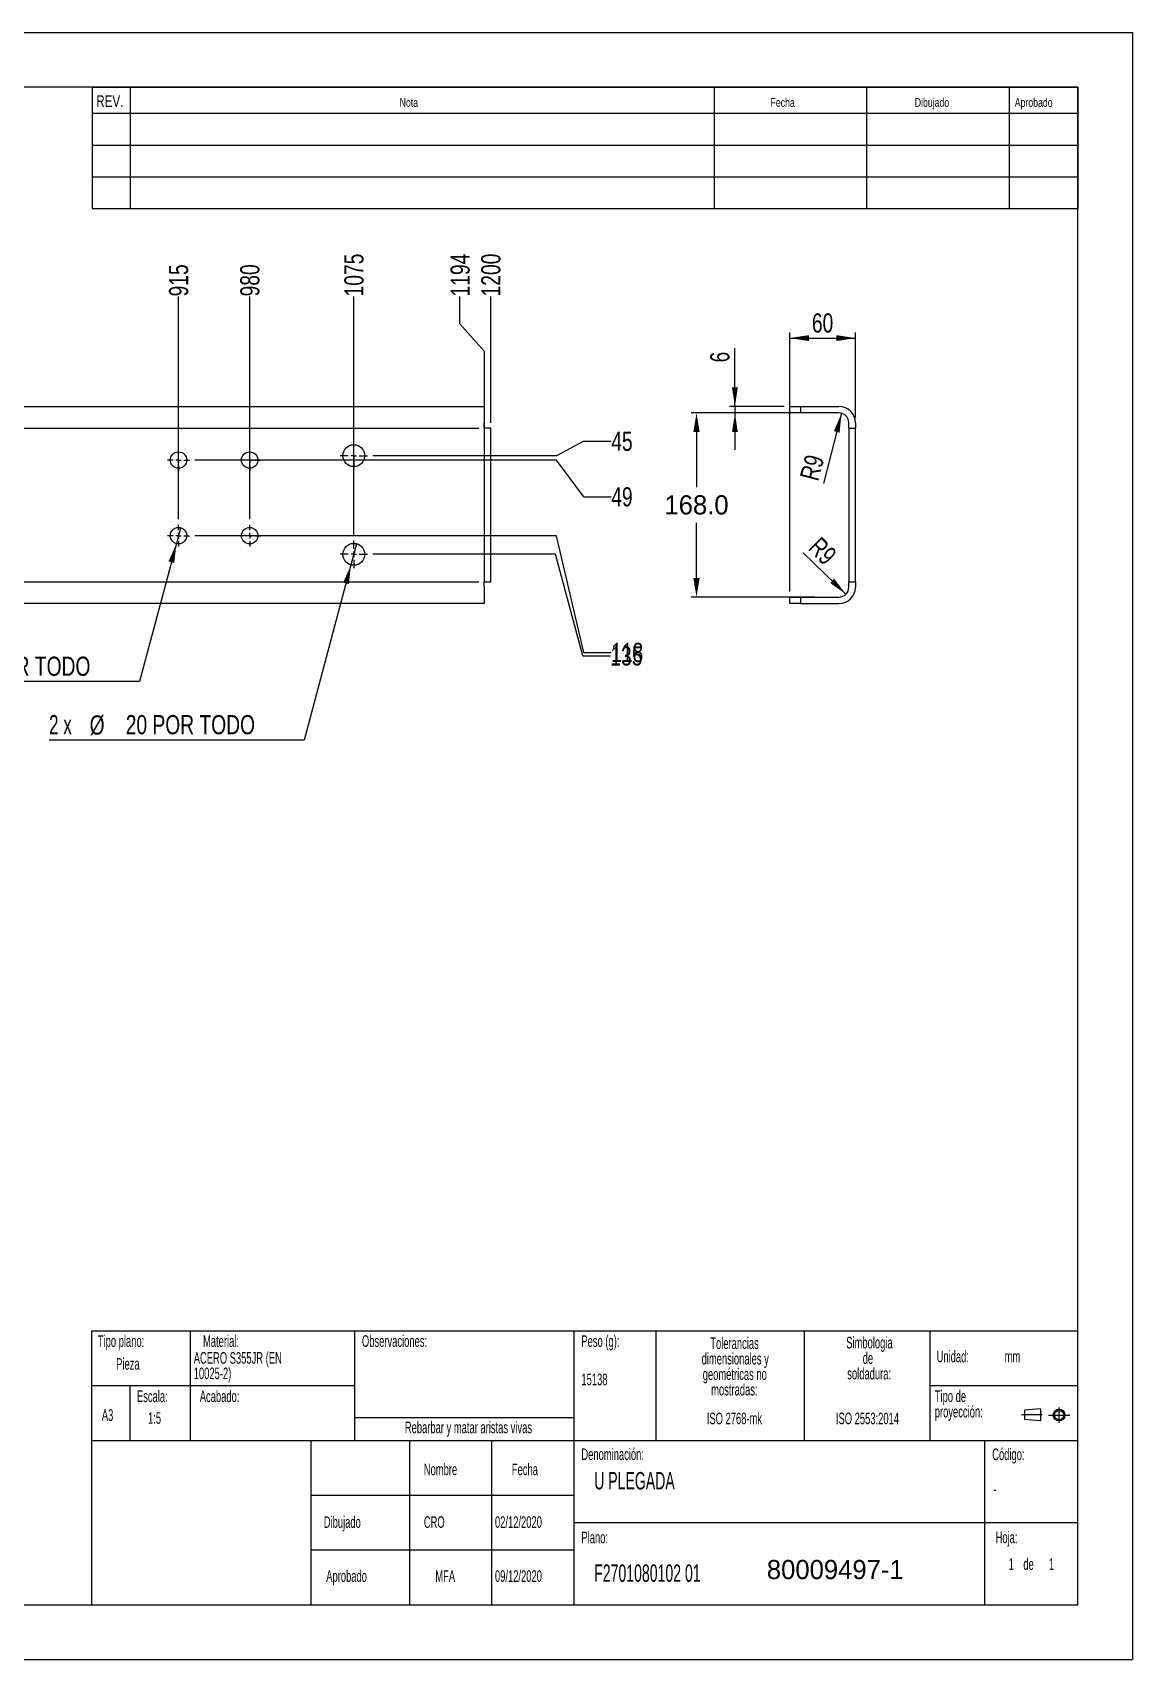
# Model space of a CAD drawing. Extents: x -521 to 4146, y -1144 to 297.
# Drawn here: x 219.2 to 420, y 0 to 297 of the extents above; entities that cross this region are included whole.
import ezdxf

# ---------------------------------------------------------------- set-up
doc = ezdxf.new("R2010")
doc.units = 0
doc.header["$PDSIZE"] = -1
doc.linetypes.add('SLD-CENTRADA-TRAZOS-LARGOS', pattern=[19.05, 15.24, -1.27, 1.27, -1.27])
doc.linetypes.add('SLD-CONTINUA', pattern=[0])
doc.layers.get('0').update_dxf_attribs({"linetype": 'CONTINUOUS'})
doc.layers.get('Defpoints').update_dxf_attribs({"linetype": 'CONTINUOUS'})
doc.layers.add('FORMATO', color=7, linetype='SLD-CONTINUA')
doc.layers.add('SLD-0', color=179, linetype='SLD-CONTINUA')
doc.styles.add('SLDTEXTSTYLE0', font='TXT', dxfattribs={"width": 0.605})
doc.styles.add('SLDTEXTSTYLE1', font='TXT', dxfattribs={"width": 0.75})
doc.styles.add('SLDTEXTSTYLE2', font='TXT', dxfattribs={"width": 0.666667})
doc.dimstyles.new('ISO-25', dxfattribs={"dimtxt": 2.5, "dimasz": 2.5, "dimexe": 1.25, "dimexo": 0.625, "dimtad": 1, "dimdsep": 46, "dimtxsty": 'Standard', "dimcen": 2.5, "dimadec": 0, "dimazin": 0, "dimtfac": 1, "dimtmove": 0, "dimatfit": 3, "dimfxl": 1, "dimarcsym": 0})
doc.dimstyles.new('SLDDIMSTYLE0', dxfattribs={"dimtxt": 3.5, "dimasz": 3.5, "dimexe": 0, "dimexo": 0.0625, "dimgap": 0.875, "dimtad": 1, "dimdec": 1, "dimlfac": 5, "dimrnd": 1e-09, "dimzin": 12, "dimdsep": 46, "dimtxsty": 'SLDTEXTSTYLE1', "dimsah": 1, "dimcen": 0.09, "dimadec": 0, "dimazin": 0, "dimtfac": 1, "dimtdec": 1, "dimtofl": 0, "dimtmove": 0, "dimatfit": 3, "dimfxl": 1, "dimtolj": 1, "dimtzin": 12, "dimarcsym": 0})
doc.dimstyles.new('SLDDIMSTYLE1', dxfattribs={"dimtxt": 3.5, "dimasz": 3.5, "dimexe": 0, "dimexo": 0.0625, "dimgap": 0.875, "dimtad": 1, "dimdec": 1, "dimlfac": 5, "dimrnd": 1e-09, "dimzin": 12, "dimdsep": 46, "dimtxsty": 'SLDTEXTSTYLE1', "dimsah": 1, "dimcen": 0.09, "dimadec": 0, "dimazin": 0, "dimtfac": 1, "dimtdec": 1, "dimtmove": 0, "dimatfit": 0, "dimfxl": 1, "dimtolj": 1, "dimtzin": 12, "dimarcsym": 0})
doc.dimstyles.new('SLDDIMSTYLE2', dxfattribs={"dimtxt": 3.5, "dimasz": 3.5, "dimexe": 0, "dimexo": 0.0625, "dimgap": 0.875, "dimtad": 1, "dimdec": 1, "dimlfac": 5, "dimrnd": 1e-09, "dimzin": 12, "dimdsep": 46, "dimtxsty": 'SLDTEXTSTYLE1', "dimsah": 1, "dimcen": 0, "dimadec": 0, "dimazin": 0, "dimtfac": 1, "dimtdec": 1, "dimtofl": 0, "dimtmove": 1, "dimatfit": 3, "dimfxl": 1, "dimtolj": 1, "dimtzin": 12, "dimarcsym": 0})
doc.dimstyles.new('SLDDIMSTYLE4', dxfattribs={"dimtxt": 3.5, "dimasz": 3.5, "dimexe": 0, "dimexo": 0.0625, "dimgap": 0.875, "dimtad": 0, "dimtih": 1, "dimtoh": 1, "dimdec": 1, "dimlfac": 5, "dimrnd": 1e-09, "dimzin": 12, "dimdsep": 46, "dimtxsty": 'SLDTEXTSTYLE1', "dimblk1": 'NONE', "dimblk2": 'NONE', "dimsah": 1, "dimcen": 0.09, "dimadec": 0, "dimazin": 0, "dimtfac": 1, "dimtdec": 1, "dimtofl": 0, "dimtmove": 0, "dimatfit": 3, "dimldrblk": 'NONE', "dimfxl": 1, "dimtolj": 1, "dimtzin": 12, "dimarcsym": 0})
doc.dimstyles.new('SLDDIMSTYLE5', dxfattribs={"dimtxt": 3.5, "dimasz": 3.5, "dimexe": 0, "dimexo": 0.0625, "dimgap": 0.875, "dimtad": 0, "dimtih": 1, "dimtoh": 1, "dimdec": 6, "dimlfac": 5, "dimrnd": 1e-09, "dimzin": 12, "dimdsep": 46, "dimtxsty": 'SLDTEXTSTYLE1', "dimblk1": 'NONE', "dimsah": 1, "dimcen": 0, "dimadec": 0, "dimazin": 0, "dimtfac": 1, "dimtdec": 1, "dimtmove": 0, "dimatfit": 3, "dimldrblk": 'NONE', "dimfxl": 1, "dimtolj": 1, "dimtzin": 12, "dimarcsym": 0})

# ---------------------------------------------------------------- blocks, each defined once
blk = doc.blocks.new('BLOQUE3')
at = {"color": 7, "linetype": 'SLD-CENTRADA-TRAZOS-LARGOS'}
for p, q in [((400.52, 128.85), (400.52, 131.19)), ((397.92, 130.06), (394.8, 130.06)), ((398.88, 130.02), (402.16, 130.02))]:
    blk.add_line(p, q, dxfattribs=at)
at = {"color": 7, "linetype": 'SLD-CONTINUA'}
for p, q in [((397.68, 130.95), (395.23, 130.77)), ((395.23, 130.77), (395.23, 129.34)), ((397.68, 129.16), (395.23, 129.34)), ((397.68, 130.95), (397.68, 129.16))]:
    blk.add_line(p, q, dxfattribs=at)
for radius in [0.892, 0.713]:
    blk.add_circle((400.52, 130.02), radius, dxfattribs=at)
blk = doc.blocks.new('SW_NOTE_0')
at = {"layer": 'SLD-0', "color": 0, "attachment_point": 2, "style": 'SLDTEXTSTYLE0'}
for s, insert, char_height in [('dimensionales y', (7.54, -0.09), 2.1167), ('Tolerancias', (7.41, 2.73), 2.1167), ('geométricas no', (7.46, -2.92), 2.1167), ('mostradas:', (7.38, -5.74), 2.117)]:
    blk.add_mtext(s, dxfattribs=dict(at, insert=insert, char_height=char_height))
blk = doc.blocks.new('SW_NOTE_0_1')
at = {"layer": 'SLD-0', "color": 0, "attachment_point": 1, "style": 'SLDTEXTSTYLE0'}
for s, insert, char_height in [('Tipo de', (0, 2.73), 2.117), ('proyección:', (0, -0.09), 2.1167)]:
    blk.add_mtext(s, dxfattribs=dict(at, insert=insert, char_height=char_height))
blk = doc.blocks.new('SW_NOTE_0_2')
at = {"layer": 'SLD-0', "color": 0, "char_height": 2.117, "attachment_point": 2, "style": 'SLDTEXTSTYLE0'}
for s, insert in [('Simbologia', (7.11, 2.73)), ('de', (6.84, -0.09)), ('soldadura:', (7.06, -2.92))]:
    blk.add_mtext(s, dxfattribs=dict(at, insert=insert))
blk = doc.blocks.new('SW_NOTE_0_3')
at = {"layer": 'SLD-0', "color": 0, "attachment_point": 1, "style": 'SLDTEXTSTYLE0'}
for s, insert, char_height in [('ACERO S355JR (EN', (0, 2.73), 2.1167), ('10025-2)', (0, -0.09), 2.117)]:
    blk.add_mtext(s, dxfattribs=dict(at, insert=insert, char_height=char_height))
blk = doc.blocks.new('SW_NOTE_0_5')
at = {"layer": 'SLD-0', "color": 0, "attachment_point": 2, "style": 'SLDTEXTSTYLE0'}
for s, insert, char_height in [('dimensionales y', (7.54, -0.09), 2.1167), ('Tolerancias', (7.41, 2.73), 2.1167), ('geométricas no', (7.46, -2.92), 2.1167), ('mostradas:', (7.38, -5.74), 2.117)]:
    blk.add_mtext(s, dxfattribs=dict(at, insert=insert, char_height=char_height))
blk = doc.blocks.new('SW_NOTE_0_6')
at = {"layer": 'SLD-0', "color": 0, "attachment_point": 1, "style": 'SLDTEXTSTYLE0'}
for s, insert, char_height in [('Tipo de', (0, 2.73), 2.117), ('proyección:', (0, -0.09), 2.1167)]:
    blk.add_mtext(s, dxfattribs=dict(at, insert=insert, char_height=char_height))
blk = doc.blocks.new('SW_NOTE_0_7')
at = {"layer": 'SLD-0', "color": 0, "char_height": 2.117, "attachment_point": 2, "style": 'SLDTEXTSTYLE0'}
for s, insert in [('Simbologia', (7.11, 2.73)), ('de', (6.84, -0.09)), ('soldadura:', (7.06, -2.92))]:
    blk.add_mtext(s, dxfattribs=dict(at, insert=insert))
blk = doc.blocks.new('SW_NOTE_0_8')
at = {"layer": 'SLD-0', "color": 0, "attachment_point": 1, "style": 'SLDTEXTSTYLE0'}
for s, insert, char_height in [('ACERO S355JR (EN', (0, 2.73), 2.1167), ('10025-2)', (0, -0.09), 2.117)]:
    blk.add_mtext(s, dxfattribs=dict(at, insert=insert, char_height=char_height))
blk = doc.blocks.new('_D')
at = {"layer": 'FORMATO', "color": 7, "transparency": 16777216}
for p, q in [((357.43, 194.95), (357.43, 242.22)), ((357.43, 241.22), (369.43, 241.22)), ((369.43, 226.75), (369.43, 242.22))]:
    blk.add_line(p, q, dxfattribs=at)
for points in [[(357.43, 241.22), (360.93, 240.68), (360.93, 241.76)], [(369.43, 241.22), (365.93, 241.76), (365.93, 240.68)]]:
    blk.add_solid(points, dxfattribs=at)
at = {"layer": 'FORMATO', "color": 7, "transparency": 16777216, "insert": (361.48, 245.73), "char_height": 3.5, "attachment_point": 1, "style": 'SLDTEXTSTYLE1'}
blk.add_mtext('60', dxfattribs=at)
blk = doc.blocks.new('_D_1')
at = {"layer": 'FORMATO', "color": 7, "transparency": 16777216}
for p, q in [((347.43, 228.75), (347.43, 239.36)), ((356.43, 228.75), (346.43, 228.75)), ((347.43, 228.75), (347.43, 227.55)), ((356.43, 227.55), (346.43, 227.55)), ((347.43, 227.55), (347.43, 220.82))]:
    blk.add_line(p, q, dxfattribs=at)
for points in [[(347.43, 228.75), (347.97, 232.25), (346.89, 232.25)], [(347.43, 227.55), (346.89, 224.05), (347.97, 224.05)]]:
    blk.add_solid(points, dxfattribs=at)
at = {"layer": 'FORMATO', "color": 7, "transparency": 16777216, "insert": (342.92, 236.77), "char_height": 3.5, "attachment_point": 1, "rotation": 90, "style": 'SLDTEXTSTYLE1'}
blk.add_mtext('6', dxfattribs=at)
blk = doc.blocks.new('_D_2')
at = {"layer": 'FORMATO', "color": 7, "transparency": 16777216}
blk.add_line((366.89, 227.49), (363.59, 214.68), dxfattribs=at)
blk.add_solid([(366.89, 227.49), (365.5, 224.23), (366.54, 223.96)], dxfattribs=at)
at = {"layer": 'FORMATO', "color": 7, "transparency": 16777216, "insert": (359.23, 215.85), "char_height": 3.5, "attachment_point": 1, "rotation": 75, "style": 'SLDTEXTSTYLE1'}
blk.add_mtext('R9', dxfattribs=at)
blk = doc.blocks.new('_D_3')
at = {"layer": 'FORMATO', "color": 7, "transparency": 16777216}
blk.add_line((367.7, 194.48), (359.9, 201.99), dxfattribs=at)
blk.add_solid([(367.7, 194.48), (365.55, 197.29), (364.81, 196.52)], dxfattribs=at)
at = {"layer": 'FORMATO', "color": 7, "transparency": 16777216, "insert": (363.09, 205.18), "char_height": 3.5, "attachment_point": 1, "rotation": 315, "style": 'SLDTEXTSTYLE1'}
blk.add_mtext('R9', dxfattribs=at)
blk = doc.blocks.new('_D_10')
at = {"layer": 'FORMATO', "color": 7, "transparency": 16777216}
blk.add_line((245.85, 208.15), (245.85, 248.83), dxfattribs=at)
at = {"layer": 'FORMATO', "color": 7, "transparency": 16777216, "insert": (244.12, 248.83), "char_height": 3.5, "attachment_point": 1, "rotation": 90, "style": 'SLDTEXTSTYLE1'}
blk.add_mtext('915', dxfattribs=at)
blk = doc.blocks.new('_NONE')
blk = doc.blocks.new('_D_11')
at = {"layer": 'FORMATO', "color": 7, "transparency": 16777216}
blk.add_line((258.85, 208.15), (258.85, 248.83), dxfattribs=at)
at = {"layer": 'FORMATO', "color": 7, "transparency": 16777216, "insert": (257.12, 248.83), "char_height": 3.5, "attachment_point": 1, "rotation": 90, "style": 'SLDTEXTSTYLE1'}
blk.add_mtext('980', dxfattribs=at)
blk = doc.blocks.new('_D_12')
at = {"layer": 'FORMATO', "color": 7, "transparency": 16777216}
blk.add_line((277.85, 205.25), (277.85, 248.83), dxfattribs=at)
at = {"layer": 'FORMATO', "color": 7, "transparency": 16777216, "insert": (276.12, 248.83), "char_height": 3.5, "attachment_point": 1, "rotation": 90, "style": 'SLDTEXTSTYLE1'}
blk.add_mtext('1075', dxfattribs=at)
blk = doc.blocks.new('_D_13')
at = {"layer": 'FORMATO', "color": 7, "transparency": 16777216}
for p, q in [((297.24, 243.83), (297.24, 248.83)), ((297.24, 243.83), (301.65, 238.83)), ((301.65, 238.83), (301.65, 196.75))]:
    blk.add_line(p, q, dxfattribs=at)
at = {"layer": 'FORMATO', "color": 7, "transparency": 16777216, "insert": (295.51, 248.83), "char_height": 3.5, "attachment_point": 1, "rotation": 90, "style": 'SLDTEXTSTYLE1'}
blk.add_mtext('1194', dxfattribs=at)
blk = doc.blocks.new('_D_14')
at = {"layer": 'FORMATO', "color": 7, "transparency": 16777216}
blk.add_line((302.85, 225.75), (302.85, 248.83), dxfattribs=at)
at = {"layer": 'FORMATO', "color": 7, "transparency": 16777216, "insert": (301.12, 248.83), "char_height": 3.5, "attachment_point": 1, "rotation": 90, "style": 'SLDTEXTSTYLE1'}
blk.add_mtext('1200', dxfattribs=at)
blk = doc.blocks.new('_D_16')
at = {"layer": 'FORMATO', "color": 7, "transparency": 16777216}
for p, q in [((52.36, 223.14), (47.36, 223.14)), ((52.36, 223.14), (57.36, 224.75)), ((57.36, 224.75), (300.65, 224.75))]:
    blk.add_line(p, q, dxfattribs=at)
at = {"layer": 'FORMATO', "color": 7, "transparency": 16777216, "insert": (42.19, 224.87), "char_height": 3.5, "attachment_point": 1, "style": 'SLDTEXTSTYLE1'}
blk.add_mtext('20', dxfattribs=at)
blk = doc.blocks.new('_D_17')
at = {"layer": 'FORMATO', "color": 7, "transparency": 16777216}
for p, q in [((319.85, 222.41), (314.85, 219.75)), ((319.85, 222.41), (324.85, 222.41)), ((314.85, 219.75), (281.35, 219.75))]:
    blk.add_line(p, q, dxfattribs=at)
at = {"layer": 'FORMATO', "color": 7, "transparency": 16777216, "insert": (324.85, 224.14), "char_height": 3.5, "attachment_point": 1, "style": 'SLDTEXTSTYLE1'}
blk.add_mtext('45', dxfattribs=at)
blk = doc.blocks.new('_D_19')
at = {"layer": 'FORMATO', "color": 7, "transparency": 16777216}
for p, q in [((314.85, 218.95), (248.85, 218.95)), ((319.85, 212.27), (314.85, 218.95)), ((319.85, 212.27), (324.85, 212.27))]:
    blk.add_line(p, q, dxfattribs=at)
at = {"layer": 'FORMATO', "color": 7, "transparency": 16777216, "insert": (324.85, 214), "char_height": 3.5, "attachment_point": 1, "style": 'SLDTEXTSTYLE1'}
blk.add_mtext('49', dxfattribs=at)
blk = doc.blocks.new('_D_23')
at = {"layer": 'FORMATO', "color": 7, "transparency": 16777216}
for p, q in [((314.85, 205.15), (248.85, 205.15)), ((319.85, 183.85), (314.85, 205.15)), ((319.85, 183.85), (324.85, 183.85))]:
    blk.add_line(p, q, dxfattribs=at)
at = {"layer": 'FORMATO', "color": 7, "transparency": 16777216, "insert": (324.85, 185.59), "char_height": 3.5, "attachment_point": 1, "style": 'SLDTEXTSTYLE1'}
blk.add_mtext('118', dxfattribs=at)
blk = doc.blocks.new('_D_25')
at = {"layer": 'FORMATO', "color": 7, "transparency": 16777216}
for p, q in [((314.69, 201.75), (281.35, 201.75)), ((319.69, 183.21), (314.69, 201.75)), ((319.69, 183.21), (324.69, 183.21))]:
    blk.add_line(p, q, dxfattribs=at)
at = {"layer": 'FORMATO', "color": 7, "transparency": 16777216, "insert": (324.69, 184.94), "char_height": 3.5, "attachment_point": 1, "style": 'SLDTEXTSTYLE1'}
blk.add_mtext('135', dxfattribs=at)
blk = doc.blocks.new('_D_27')
at = {"layer": 'FORMATO', "color": 7, "transparency": 16777216}
for p, q in [((52.36, 161.41), (57.36, 196.75)), ((57.36, 196.75), (300.65, 196.75)), ((52.36, 161.41), (47.36, 161.41))]:
    blk.add_line(p, q, dxfattribs=at)
at = {"layer": 'FORMATO', "color": 7, "transparency": 16777216, "insert": (39.6, 163.14), "char_height": 3.5, "attachment_point": 1, "style": 'SLDTEXTSTYLE1'}
blk.add_mtext('160', dxfattribs=at)
blk = doc.blocks.new('_D_30')
at = {"layer": 'FORMATO', "transparency": 16777216}
for p, q in [((246.24, 206.6), (245.47, 203.7)), ((245.47, 203.7), (238.72, 178.51)), ((238.72, 178.51), (192.17, 178.51))]:
    blk.add_line(p, q, dxfattribs=at)
blk.add_solid([(245.47, 203.7), (244.04, 200.46), (245.08, 200.18)], dxfattribs=at)
at = {"layer": 'FORMATO', "transparency": 16777216, "char_height": 3.5, "attachment_point": 1}
for s, insert, style in [('4 x', (192.17, 183.07), 'SLDTEXTSTYLE2'), ('%%c', (199.58, 183.02), 'SLDTEXTSTYLE1'), ('15 POR TODO', (206.17, 183.07), 'SLDTEXTSTYLE1')]:
    blk.add_mtext(s, dxfattribs=dict(at, insert=insert, style=style))
blk = doc.blocks.new('_D_31')
at = {"layer": 'FORMATO', "transparency": 16777216}
for p, q in [((278.37, 203.68), (277.34, 199.82)), ((277.34, 199.82), (268.77, 167.83)), ((268.77, 167.83), (222.22, 167.83))]:
    blk.add_line(p, q, dxfattribs=at)
blk.add_solid([(277.34, 199.82), (275.91, 196.58), (276.95, 196.3)], dxfattribs=at)
at = {"layer": 'FORMATO', "transparency": 16777216, "char_height": 3.5, "attachment_point": 1}
for s, insert, style in [('2 x', (222.22, 172.4), 'SLDTEXTSTYLE2'), ('%%c', (229.63, 172.34), 'SLDTEXTSTYLE1'), ('20 POR TODO', (236.22, 172.4), 'SLDTEXTSTYLE1')]:
    blk.add_mtext(s, dxfattribs=dict(at, insert=insert, style=style))
blk = doc.blocks.new('SW_CENTERMARKSYMBOL_0')
at = {"layer": 'FORMATO', "color": 0}
for p, q in [((-1, 0), (-2.5, 0)), ((0, 0), (-0.5, 0)), ((0, 1), (0, 2.5)), ((0, 0), (0, 0.5)), ((0, 0), (0, -0.5)), ((0, 0), (0.5, 0)), ((1, 0), (2.5, 0)), ((0, -1), (0, -2.5))]:
    blk.add_line(p, q, dxfattribs=at)
blk = doc.blocks.new('SW_CENTERMARKSYMBOL_1')
at = {"layer": 'FORMATO', "color": 0}
for p, q in [((-1, 0), (-2.5, 0)), ((0, 0), (-0.5, 0)), ((0, 1), (0, 2.5)), ((0, 0), (0, 0.5)), ((0, 0), (0, -0.5)), ((0, 0), (0.5, 0)), ((1, 0), (2.5, 0)), ((0, -1), (0, -2.5))]:
    blk.add_line(p, q, dxfattribs=at)
blk = doc.blocks.new('SW_CENTERMARKSYMBOL_2')
at = {"layer": 'FORMATO', "color": 0}
for p, q in [((-1, 0), (-2, 0)), ((0, 0), (-0.5, 0)), ((0, 1), (0, 2)), ((0, 0), (0, 0.5)), ((0, 0), (0, -0.5)), ((0, 0), (0.5, 0)), ((1, 0), (2, 0)), ((0, -1), (0, -2))]:
    blk.add_line(p, q, dxfattribs=at)
blk = doc.blocks.new('SW_CENTERMARKSYMBOL_3')
at = {"layer": 'FORMATO', "color": 0}
for p, q in [((-1, 0), (-2, 0)), ((0, 0), (-0.5, 0)), ((0, 1), (0, 2)), ((0, 0), (0, 0.5)), ((0, 0), (0, -0.5)), ((0, 0), (0.5, 0)), ((1, 0), (2, 0)), ((0, -1), (0, -2))]:
    blk.add_line(p, q, dxfattribs=at)
blk = doc.blocks.new('SW_CENTERMARKSYMBOL_4')
at = {"layer": 'FORMATO', "color": 0}
for p, q in [((-1, 0), (-2, 0)), ((0, 0), (-0.5, 0)), ((0, 1), (0, 2)), ((0, 0), (0, 0.5)), ((0, 0), (0, -0.5)), ((0, 0), (0.5, 0)), ((1, 0), (2, 0)), ((0, -1), (0, -2))]:
    blk.add_line(p, q, dxfattribs=at)
blk = doc.blocks.new('SW_CENTERMARKSYMBOL_5')
at = {"layer": 'FORMATO', "color": 0}
for p, q in [((-1, 0), (-2, 0)), ((0, 0), (-0.5, 0)), ((0, 1), (0, 2)), ((0, 0), (0, 0.5)), ((0, 0), (0, -0.5)), ((0, 0), (0.5, 0)), ((1, 0), (2, 0)), ((0, -1), (0, -2))]:
    blk.add_line(p, q, dxfattribs=at)
blk = doc.blocks.new('*D51')
at = {"color": 0, "lineweight": -2, "transparency": 16777216}
for p, q in [((361.93, 227.55), (339.42, 227.55)), ((340.42, 224.05), (340.42, 214.02)), ((340.42, 197.45), (340.42, 207.48)), ((361.93, 193.95), (339.42, 193.95))]:
    blk.add_line(p, q, dxfattribs=at)
at = {"color": 0, "transparency": 16777216}
for points in [[(339.83, 224.05), (341, 224.05), (340.42, 227.55)], [(339.83, 197.45), (341, 197.45), (340.42, 193.95)]]:
    blk.add_solid(points, dxfattribs=at)
at = {"layer": 'Defpoints', "color": 0, "transparency": 16777216}
for p in [(362.93, 227.55), (340.42, 193.95), (362.93, 193.95)]:
    blk.add_point(p, dxfattribs=at)
at = {"color": 0, "transparency": 16777216, "insert": (340.42, 210.75), "char_height": 3.5, "attachment_point": 5}
blk.add_mtext('168.0', dxfattribs=at)

msp = doc.modelspace()

# ---------------------------------------------------------------- linework, layer by layer
at = {"color": 7, "linetype": 'SLD-CONTINUA'}
for p, q in [((0, 297), (420, 297)), ((420, 297), (420, 0)), ((410, 287), (20, 287)), ((410, 10), (410, 287)), ((64.05484041, 228.74922948), (301.65484155, 228.74922948)), ((301.65484155, 228.74922948), (301.65484155, 225.74922936)), ((357.42785822, 227.54922704), (357.42785822, 228.74922948)), ((357.42785822, 228.74922948), (359.42785855, 228.74922948)), ((359.42785855, 228.74922948), (359.42785855, 227.54922704)), ((359.42785855, 228.74922948), (366.42785858, 228.74922948)), ((301.65484155, 224.74922733), (301.65484155, 225.74922936)), ((359.42785855, 227.54922704), (357.42785822, 227.54922704)), ((366.42785858, 227.54922704), (359.42785855, 227.54922704)), ((368.2278585, 224.74922733), (368.2278585, 225.74922936)), ((369.42785851, 225.74922936), (369.42785851, 224.74922733)), ((302.85484156, 224.74922733), (301.65484155, 224.74922733)), ((302.85484156, 196.74922796), (302.85484156, 224.74922733)), ((368.2278585, 224.74922733), (368.2278585, 196.74922796)), ((368.2278585, 224.74922733), (369.42785851, 224.74922733)), ((369.42785851, 196.74922796), (369.42785851, 224.74922733)), ((301.65484155, 195.74922798), (301.65484155, 196.74922796)), ((301.65484155, 196.74922796), (302.85484156, 196.74922796)), ((368.2278585, 196.74922796), (369.42785851, 196.74922796)), ((368.2278585, 195.74922798), (368.2278585, 196.74922796)), ((369.42785851, 196.74922796), (369.42785851, 195.74922798)), ((301.65484155, 195.74922798), (301.65484155, 192.74922805)), ((357.42785822, 192.74922805), (357.42785822, 193.94922806)), ((357.42785822, 193.94922806), (359.42785855, 193.94922806)), ((359.42785855, 193.94922806), (359.42785855, 192.74922805)), ((359.42785855, 193.94922806), (366.42785858, 193.94922806)), ((301.65484155, 192.74922805), (64.05484041, 192.74922805)), ((359.42785855, 192.74922805), (357.42785822, 192.74922805)), ((359.42785855, 192.74922805), (366.42785858, 192.74922805)), ((230, 60), (410, 60)), ((230, 60), (230, 10)), ((20, 10), (410, 10)), ((7.53061837, 0), (420, 0))]:
    msp.add_line(p, q, dxfattribs=at)
for centre, radius in [((245.85484156, 218.94922805), 1.5), ((258.85484156, 218.94922805), 1.5), ((277.85484156, 219.74922805), 2), ((245.85484156, 205.14922805), 1.5), ((258.85484156, 205.14922805), 1.5), ((277.85484156, 201.74922805), 2)]:
    msp.add_circle(centre, radius, dxfattribs=at)
for centre, radius, start, end in [((366.4278585, 225.74922805), 3, 0, 90), ((366.4278585, 225.74922805), 1.8, 0, 90), ((366.4278585, 195.74922805), 1.8, 270, 0), ((366.4278585, 195.74922805), 3, 270, 0)]:
    msp.add_arc(centre, radius, start, end, dxfattribs=at)
at = {"layer": 'FORMATO'}
for p, q in [((230.09146719, 287), (410, 287)), ((230.09146719, 287), (230.09146719, 264.86558535)), ((237.033566, 287), (237.033566, 264.86558535)), ((343.65705136, 287), (343.65705136, 264.86558535)), ((371.46223794, 287), (371.46223794, 264.86558535)), ((397.5127429, 287), (397.5127429, 264.86558535)), ((410, 287), (410, 264.86558535)), ((230.09146719, 282.26558535), (410, 282.26558535)), ((230.09146719, 276.46558535), (410, 276.46558535)), ((230.09146719, 270.66558535), (410, 270.66558535)), ((230.09146719, 264.86558535), (410, 264.86558535))]:
    msp.add_line(p, q, dxfattribs=at)
at = {"layer": 'SLD-0'}
for p, q in [((248, 60), (248, 40)), ((278, 60), (278, 40)), ((318, 60), (318, 40)), ((333, 60), (333, 40)), ((360.08171045, 60), (360.08171045, 40)), ((383, 60), (383, 40)), ((230, 50), (248, 50)), ((237, 50), (237, 40)), ((248, 50), (278, 50)), ((383, 50), (410, 50)), ((278, 44.15792826), (318, 44.15792826)), ((230, 40), (410, 40)), ((270, 40), (270, 10)), ((288, 40), (288, 10)), ((303, 40), (303, 10)), ((318, 40), (318, 10)), ((393, 40), (393, 10)), ((270, 30), (318, 30)), ((318, 25), (393, 25)), ((393, 25), (410, 25)), ((270, 20), (318, 20))]:
    msp.add_line(p, q, dxfattribs=at)

# ---------------------------------------------------------------- block references
at = {"color": 7, "linetype": 'Continuous', "xscale": 1.2, "yscale": 1.2, "zscale": 1.2}
msp.add_blockref('BLOQUE3', (-74.01075556, -111.40755219), dxfattribs=at)
msp.add_blockref('BLOQUE3', (-74.01075556, -111.40755219), dxfattribs=at)
at = {"layer": 'FORMATO', "color": 7}
for name, p in [('SW_CENTERMARKSYMBOL_3', (245.85484156, 218.94922805)), ('SW_CENTERMARKSYMBOL_2', (258.85484156, 218.94922805)), ('SW_CENTERMARKSYMBOL_0', (277.85484156, 219.74922805)), ('SW_CENTERMARKSYMBOL_5', (245.85484156, 205.14922805)), ('SW_CENTERMARKSYMBOL_4', (258.85484156, 205.14922805)), ('SW_CENTERMARKSYMBOL_1', (277.85484156, 201.74922805))]:
    msp.add_blockref(name, p, dxfattribs=at)
at = {"layer": 'SLD-0'}
for name, p in [('SW_NOTE_0', (339.94542139, 56.0559764)), ('SW_NOTE_0_5', (339.94542139, 56.0559764)), ('SW_NOTE_0_2', (364.87312155, 56.16554269)), ('SW_NOTE_0_7', (364.87312155, 56.16554269)), ('SW_NOTE_0_3', (248.63482853, 53.37723202)), ('SW_NOTE_0_8', (248.63482853, 53.37723202)), ('SW_NOTE_0_1', (383.91399545, 46.39094542)), ('SW_NOTE_0_6', (383.91399545, 46.39094542))]:
    msp.add_blockref(name, p, dxfattribs=at)

# ---------------------------------------------------------------- texts
at = {"insert": (353.25538098, 18.16370758), "char_height": 3.5, "width": 30.0125, "attachment_point": 1}
msp.add_mtext('80009497-1', dxfattribs=at)
at = {"layer": 'FORMATO', "attachment_point": 1, "style": 'SLDTEXTSTYLE1'}
for s, insert, char_height in [('REV.', (230.83569636, 285.55214024), 2.116666667), ('Nota', (286.22438362, 285.02581871), 1.5875), ('Fecha', (353.92640633, 285.02581871), 1.5875), ('Dibujado', (380.2608472, 285.02581871), 1.5875), ('Aprobado', (398.51007098, 285.02581871), 1.5875)]:
    msp.add_mtext(s, dxfattribs=dict(at, insert=insert, char_height=char_height))
at = {"layer": 'SLD-0', "style": 'SLDTEXTSTYLE0'}
for s, insert, char_height, attachment_point in [('Tipo plano:', (231.12929082, 59.18086464), 2.1166666667, 1), ('Tipo plano:', (231.12929082, 59.18086464), 2.1166666667, 1), ('Material:', (250.32966909, 59.18086464), 2.116666667, 1), ('Material:', (250.32966909, 59.18086464), 2.116666667, 1), ('Observaciones:', (279.33861511, 59.18086464), 2.1166666667, 1), ('Observaciones:', (279.33861511, 59.18086464), 2.1166666667, 1), ('Peso (g):', (319.40305943, 59.18086464), 2.116666667, 1), ('Peso (g):', (319.40305943, 59.18086464), 2.116666667, 1), ('Unidad:', (384.24614919, 56.37062815), 2.116666667, 1), ('Unidad:', (384.24614919, 56.37062815), 2.116666667, 1), ('Pieza', (234.47259474, 55.01919565), 2.116666667, 1), ('Pieza', (234.47259474, 55.01919565), 2.116666667, 1), ('mm', (396.66217784, 56.37062815), 2.116666667, 1), ('mm', (396.66217784, 56.37062815), 2.116666667, 1), ('15138', (319.40305943, 52.1813088), 2.116666667, 1), ('15138', (319.40305943, 52.1813088), 2.116666667, 1), ('Escala:', (238.26310497, 49.10146847), 2.116666667, 1), ('Escala:', (238.26310497, 49.10146847), 2.116666667, 1), ('Acabado:', (249.73827693, 49.10146847), 2.116666667, 1), ('Acabado:', (249.73827693, 49.10146847), 2.116666667, 1), ('A3', (231.85934892, 45.67436774), 2.116666667, 1), ('A3', (231.85934892, 45.67436774), 2.116666667, 1), ('1:5', (240.2902322, 45.13474483), 2.116666667, 1), ('1:5', (240.2902322, 45.13474483), 2.116666667, 1), ('ISO 2768-mk', (347.33660555, 45.06001736), 2.1166666667, 2), ('ISO 2768-mk', (347.33660555, 45.06001736), 2.1166666667, 2), ('ISO 2553:2014', (371.6253871, 45.06001736), 2.1166666667, 2), ('ISO 2553:2014', (371.6253871, 45.06001736), 2.1166666667, 2), ('Rebarbar y matar aristas vivas', (298.78549011, 43.4237297), 2.1166666667, 2), ('Rebarbar y matar aristas vivas', (298.78549011, 43.4237297), 2.1166666667, 2), ('Denominación:', (319.40305943, 38.51431126), 2.1166666667, 1), ('Denominación:', (319.40305943, 38.51431126), 2.1166666667, 1), ('Código:', (394.39793937, 38.51431126), 2.116666667, 1), ('Código:', (394.39793937, 38.51431126), 2.116666667, 1), ('Nombre', (290.63774587, 35.75483379), 2.116666667, 1), ('Nombre', (290.63774587, 35.75483379), 2.116666667, 1), ('Fecha', (306.70833095, 35.75483379), 2.116666667, 1), ('Fecha', (306.70833095, 35.75483379), 2.116666667, 1), ('U PLEGADA', (321.73896976, 34.21733212), 3.175, 1), ('U PLEGADA', (321.73896976, 34.21733212), 3.175, 1), ('-', (394.58638598, 32.19316863), 2.11666667, 1), ('-', (394.58638598, 32.19316863), 2.11666667, 1), ('Dibujado', (272.3731861, 26.14030871), 2.116666667, 1), ('Dibujado', (272.3731861, 26.14030871), 2.116666667, 1), ('CRO', (290.63774587, 26.14030877), 2.116666667, 1), ('02/12/2020', (303.6286535, 26.14030877), 2.116666667, 1), ('Plano:', (319.40305943, 23.33826749), 2.116666667, 1), ('Plano:', (319.40305943, 23.33826749), 2.116666667, 1), ('Hoja:', (395.01391774, 23.33826749), 2.116666667, 1), ('Hoja:', (395.01391774, 23.33826749), 2.116666667, 1), ('1', (397.41271376, 18.47490375), 2.11666667, 1), ('1', (397.41271376, 18.47490375), 2.11666667, 1), ('1', (397.41271376, 18.47490375), 2.11666667, 1), ('1', (397.41271376, 18.47490375), 2.11666667, 1), ('de', (400.07750248, 18.47490369), 2.116666667, 1), ('de', (400.07750248, 18.47490369), 2.116666667, 1), ('de', (400.07750248, 18.47490369), 2.116666667, 1), ('de', (400.07750248, 18.47490369), 2.116666667, 1), ('1', (404.73079952, 18.47490375), 2.11666667, 1), ('1', (404.73079952, 18.47490375), 2.11666667, 1), ('1', (404.73079952, 18.47490375), 2.11666667, 1), ('1', (404.73079952, 18.47490375), 2.11666667, 1), ('Aprobado', (272.82454183, 16.28235867), 2.116666667, 1), ('Aprobado', (272.82454183, 16.28235867), 2.116666667, 1), ('MFA', (292.73505847, 16.28235873), 2.116666667, 1), ('09/12/2020', (303.6286535, 16.28235873), 2.116666667, 1), ('F2701080102 01', (321.73896976, 17.34676089), 3.175, 1), ('F2701080102 01', (321.73896976, 17.34676089), 3.175, 1)]:
    msp.add_mtext(s, dxfattribs=dict(at, insert=insert, char_height=char_height, attachment_point=attachment_point))

# ---------------------------------------------------------------- dimensions: what is measured, and where the dimension line sits
dim = msp.add_linear_dim(base=(340.41825915, 193.94922806), p1=(362.92785856, 227.54922704), p2=(362.92785856, 193.94922806), angle=90, dimstyle='ISO-25', override={"dimtxt": 3.5, "dimasz": 3.5, "dimexe": 1, "dimexo": 1, "dimgap": 1.524, "dimtih": 1, "dimtoh": 1, "dimdec": 1, "dimlfac": 5, "dimzin": 0, "dimtdec": 1, "dimtzin": 0})
dim.commit()
dim.dimension.update_dxf_attribs({"geometry": '*D51', "text_midpoint": (340.41825915, 210.74922755)})
at = {"layer": 'FORMATO', "color": 7}
for feature_location, offset, dtype, origin, picture, middle in [((277.85484156, 204.24922805), (0, 44.5761918), 1, (62.85484156, 224.74922805), '_D_12', (277.85484156, 253.99764223)), ((301.65484156, 195.74922805), (-4.41181249, 53.0761918), 1, (62.85484156, 224.74922805), '_D_13', (297.24302906, 253.99764223)), ((302.85484156, 224.74922805), (0, 24.0761918), 1, (62.85484156, 224.74922805), '_D_14', (302.85484156, 253.99764223)), ((245.85484156, 207.14922805), (0, 41.6761918), 1, (62.85484156, 224.74922805), '_D_10', (245.85484156, 252.70458652)), ((258.85484156, 207.14922805), (0, 41.6761918), 1, (62.85484156, 224.74922805), '_D_11', (258.85484156, 252.70458652)), ((301.65484156, 196.74922805), (-254.2917925, -35.34174989), 0, (64.05484156, 228.74922805), '_D_27', (43.48388238, 161.40747815)), ((301.65484156, 224.74922805), (-254.2917925, -1.61181249), 0, (64.05484156, 228.74922805), '_D_16', (44.77693786, 223.13741555)), ((280.35484156, 219.74922805), (44.5, 2.66098784), 0, (64.05484156, 228.74922805), '_D_17', (327.44095275, 222.41021589)), ((247.85484156, 218.94922805), (77, -6.68397726), 0, (64.05484156, 228.74922805), '_D_19', (327.44095275, 212.26525079)), ((247.85484156, 205.14922805), (77, -21.29449993), 0, (64.05484156, 228.74922805), '_D_23', (328.73400823, 183.85472812)), ((280.35484156, 201.74922805), (44.33416084, -18.53933236), 0, (64.05484156, 228.74922805), '_D_25', (328.56816907, 183.20989569))]:
    dim = msp.add_ordinate_dim(feature_location=feature_location, offset=offset, dtype=dtype, origin=origin, dimstyle='SLDDIMSTYLE4', dxfattribs=at)
    dim.commit()
    dim.dimension.update_dxf_attribs({"geometry": picture, "text_midpoint": middle})
dim = msp.add_linear_dim(base=(369.4278585, 241.22072134), p1=(357.4278585, 193.94922805), p2=(369.4278585, 225.74922805), dimstyle='SLDDIMSTYLE0', dxfattribs=at)
dim.commit()
dim.dimension.update_dxf_attribs({"geometry": '_D', "text_midpoint": (364.07040238, 241.22072134), "dimtype": 160})
dim = msp.add_linear_dim(base=(347.4278585, 227.54922805), p1=(357.4278585, 228.74922805), p2=(357.4278585, 227.54922805), angle=90, dimstyle='SLDDIMSTYLE1', dxfattribs=at)
dim.commit()
dim.dimension.update_dxf_attribs({"geometry": '_D_1', "text_midpoint": (347.4278585, 238.06610847), "dimtype": 160})
for center, mpoint, picture, middle in [((366.4278585, 225.74922805), (366.89373278, 227.48789453), '_D_2', (364.07041238, 216.95109204)), ((366.4278585, 195.74922805), (367.70065071, 194.47643584), '_D_3', (361.60623422, 200.57087233))]:
    dim = msp.add_radius_dim(center=center, mpoint=mpoint, dimstyle='SLDDIMSTYLE2', dxfattribs=at)
    dim.commit()
    dim.dimension.update_dxf_attribs({"geometry": picture, "text_midpoint": middle, "dimtype": 164})
at = {"layer": 'FORMATO'}
for p1, p2, text, picture, middle in [((246.24307012, 206.59811679), (245.46661299, 203.70033931), '4 x <> POR TODO\\P', '_D_30', (214.64919318, 181.31357217)), ((278.37247965, 203.6810797), (277.33720347, 199.81737639), '2 x <> POR TODO\\P', '_D_31', (244.69962824, 170.63769676))]:
    dim = msp.add_diameter_dim_2p(p1=p1, p2=p2, text=text, dimstyle='SLDDIMSTYLE5', dxfattribs=at)
    dim.commit()
    dim.dimension.update_dxf_attribs({"geometry": picture, "text_midpoint": middle, "dimtype": 163})

doc.saveas('drawing.dxf')
